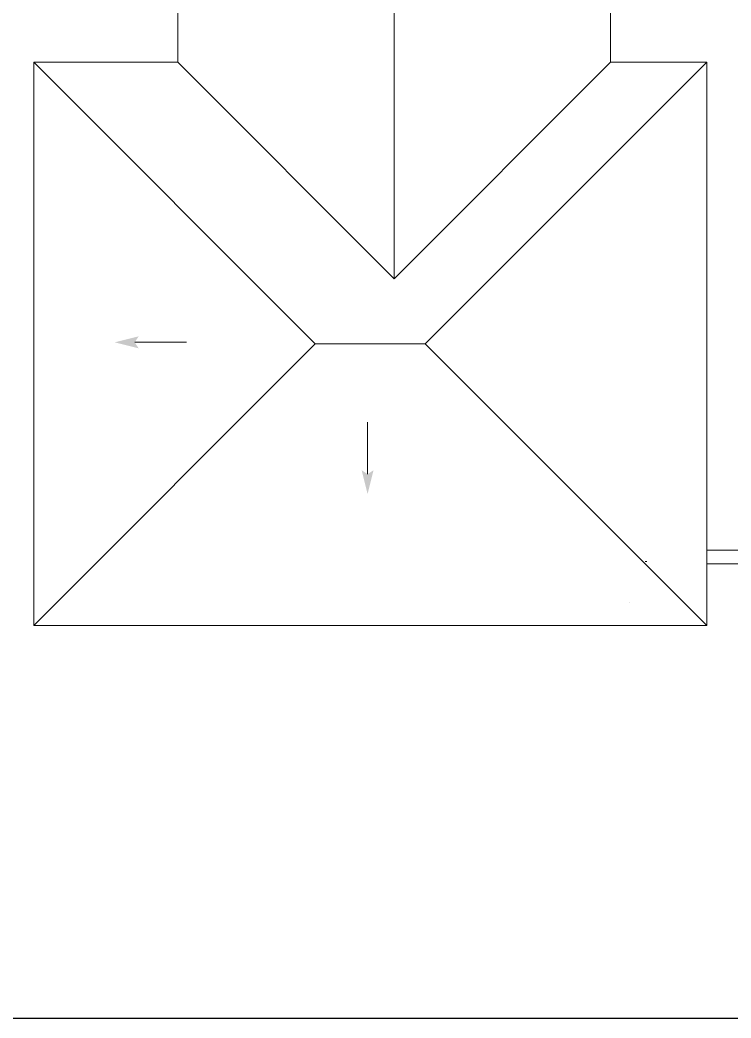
# Model space of a CAD drawing. Header units: metres. Extents: x -232 to 581, y 30 to 789.
# Drawn here: x 89.87 to 100.22, y 581.52 to 596.05 of the extents above; entities that cross this region are included whole.
import ezdxf

# ---------------------------------------------------------------- set-up
doc = ezdxf.new("R2010")
doc.units = ezdxf.units.M
doc.linetypes.add('HIDDEN2', pattern=[0.1875, 0.125, -0.0625])
doc.layers.add('_electricos-Leyenda', color=7, linetype='Continuous')
doc.layers.add('baños', color=140, linetype='Continuous', lineweight=0)
doc.layers.add('textos', color=7, linetype='Continuous', lineweight=0)
doc.layers.add('PISO', color=7, linetype='Continuous', lineweight=5, true_color=0xe6e6e6)
doc.layers.add('Techos 1', color=7, linetype='HIDDEN2', lineweight=9, true_color=0x42391a)
doc.styles.get("Standard").update_dxf_attribs({"font": 'arial.ttf'})

# ---------------------------------------------------------------- blocks, each defined once
blk = doc.blocks.new('za_arrw5')
at = {"lineweight": 13}
for points in [[(-1, 0.25), (0, 0), (-0.833, 0)], [(-1, -0.25), (0, 0), (-0.833, 0)]]:
    blk.add_solid(points, dxfattribs=at)
blk = doc.blocks.new('20.03.2026 LN 09 SEGUNDO NIVEL ARQ')
at = {"color": 5}
blk.add_line((74.972, -63.069), (74.972, -63.069), dxfattribs=at)
at = {"layer": 'PISO', "color": 5}
for p, q in [((76.096, -62.299), (77.596, -62.299)), ((75.197, -62.466), (75.224, -62.466)), ((76.096, -62.499), (77.636, -62.499))]:
    blk.add_line(p, q, dxfattribs=at)
at = {"layer": 'Techos 1', "color": 5, "linetype": 'ByBlock'}
for p, q in [((71.546, -58.349), (71.546, -46.649)), ((68.396, -49.799), (68.396, -55.199)), ((74.696, -49.799), (74.696, -55.199)), ((66.296, -63.399), (66.296, -55.199)), ((66.296, -55.199), (68.396, -55.199)), ((66.296, -55.199), (70.396, -59.299)), ((68.396, -55.199), (71.546, -58.349)), ((74.696, -55.199), (71.546, -58.349)), ((76.096, -55.199), (71.996, -59.299)), ((74.696, -55.199), (76.096, -55.199)), ((76.096, -55.199), (76.096, -63.399)), ((70.396, -59.299), (66.296, -63.399)), ((70.396, -59.299), (71.996, -59.299)), ((71.996, -59.299), (76.096, -63.399)), ((76.096, -63.399), (66.296, -63.399))]:
    blk.add_line(p, q, dxfattribs=at)
at = {"layer": 'textos', "color": 5, "lineweight": 13}
for p, q in [((67.766, -59.275), (68.522, -59.275)), ((71.157, -61.194), (71.157, -60.438))]:
    blk.add_line(p, q, dxfattribs=at)
at = {"layer": 'textos', "color": 5, "lineweight": 13, "xscale": -0.3491189357928305, "yscale": 0.3491189357928305, "zscale": 0.3491189357928305}
for p, rotation in [((67.475, -59.275), 359.99726127338), ((71.157, -61.485), 89.99726127338003)]:
    blk.add_blockref('za_arrw5', p, dxfattribs=dict(at, rotation=rotation))
at = {"layer": 'baños', "color": 5, "linetype": 'Continuous', "flags": 8}
for tag, p in [('MATERIAL', (83.781, -42.918, 0)), ('PRODUCT', (83.781, -42.918, 0)), ('TRADENAME', (83.781, -42.918, 0)), ('MODELNUMBER', (83.781, -42.918, 0)), ('MATERIAL', (84.956, -42.918, 0)), ('PRODUCT', (84.956, -42.918, 0)), ('TRADENAME', (84.956, -42.918, 0)), ('MODELNUMBER', (84.956, -42.918, 0))]:
    blk.add_attdef(tag, p, '', height=0.0000254, rotation=180.0001, dxfattribs=at)
at = {"layer": 'baños', "color": 5, "linetype": 'Continuous'}
for tag, p, rotation in [('MATERIAL', (85.891, -56.993), 180.0001), ('PRODUCT', (85.891, -56.993), 180.0001), ('TRADENAME', (85.891, -56.993), 180.0001), ('MODELNUMBER', (85.891, -56.993), 180.0001), ('MODELNUMBER', (86.601, -56.993), 179.9999), ('MATERIAL', (86.601, -56.993), 179.9999), ('PRODUCT', (86.601, -56.993), 179.9999), ('TRADENAME', (86.601, -56.993), 179.9999)]:
    blk.add_attdef(tag, p, '', height=0.0000254, rotation=rotation, dxfattribs=at)

msp = doc.modelspace()

# ---------------------------------------------------------------- linework, layer by layer
at = {"layer": '_electricos-Leyenda'}
msp.add_line((23.375, 581.523), (581.349, 581.523), dxfattribs=at)

# ---------------------------------------------------------------- block references
at = {"color": 1}
msp.add_blockref('20.03.2026 LN 09 SEGUNDO NIVEL ARQ', (23.77, 650.634), dxfattribs=at)

doc.saveas('drawing.dxf')
